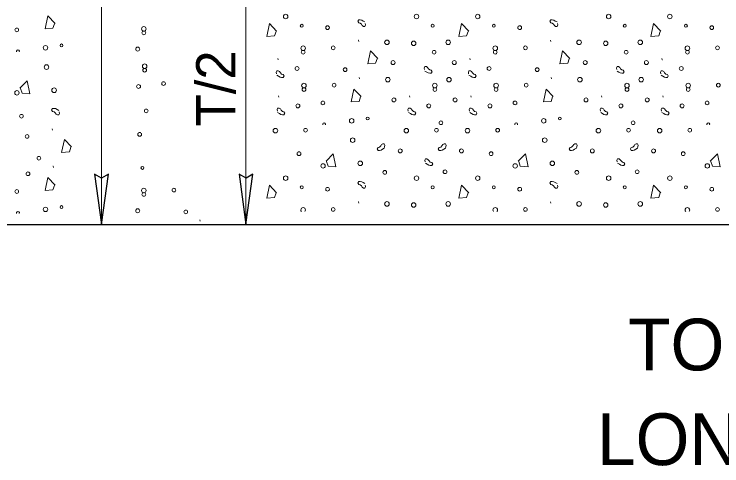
# Model space of a CAD drawing. Extents: x 912 to 1283, y -225 to 49.
# Drawn here: x 960.03 to 984.3, y -152.3 to -136.8 of the extents above; entities that cross this region are included whole.
import ezdxf

# ---------------------------------------------------------------- set-up
doc = ezdxf.new("R2010")
doc.units = 0
doc.header["$LTSCALE"] = 0.54
for name, color, linetype, lineweight in [('1', 7, 'Continuous', 25), ('10', 7, 'Continuous', 13), ('13', 7, 'Continuous', 13), ('15', 7, 'Continuous', 13)]:
    doc.layers.add(name, color=color, linetype=linetype, lineweight=lineweight)

msp = doc.modelspace()

# ---------------------------------------------------------------- linework, layer by layer
at = {"layer": '1'}
msp.add_line((956.8678, -144.0174), (1047.279, -144.0174), dxfattribs=at)
for points in [[(963.0203, -144.0174), (963.2576, -142.2907), (963.0228, -142.4244), (962.7829, -142.2907)], [(967.9773, -144.0174), (968.2146, -142.2907), (967.9799, -142.4244), (967.7399, -142.2907)], [(967.9773, -144.0174), (968.2146, -142.2907), (967.9799, -142.4244), (967.7399, -142.2907)], [(967.9773, -144.0174), (968.2146, -142.2907), (967.9799, -142.4244), (967.7399, -142.2907)], [(967.9773, -144.0174), (968.2146, -142.2907), (967.9799, -142.4244), (967.7399, -142.2907)]]:
    msp.add_lwpolyline(points, close=True, dxfattribs=at)
at = {"layer": '10'}
msp.add_line((963.0203, -144.0174), (963.0203, -124.1892), dxfattribs=at)
msp.add_lwpolyline([(967.9773, -144.0174), (967.9773, -134.1033), (967.9773, -124.1892)], dxfattribs=at)
at = {"layer": '13'}
for points in [[(961.4276, -137.1242), (961.1801, -136.8665), (961.0873, -137.3097), (961.3555, -137.289), (961.4069, -137.1347)], [(969.0292, -137.3832), (968.7817, -137.1257), (968.6889, -137.5687), (968.9567, -137.5481), (969.0085, -137.3934)], [(972.0597, -137.0693), (971.9981, -137.0385), (971.9463, -137.0077), (971.8948, -136.9972), (971.8434, -136.9972), (971.8126, -137.0487), (971.8434, -137.1005), (971.8948, -137.1106), (971.9362, -137.1519), (971.9669, -137.1932), (972.0083, -137.224), (972.0597, -137.224), (972.0803, -137.1726), (972.0702, -137.1212)], [(975.6186, -137.3832), (975.3712, -137.1257), (975.2784, -137.5687), (975.5465, -137.5481), (975.598, -137.3934)], [(978.6492, -137.0693), (978.5876, -137.0385), (978.5362, -137.0077), (978.4843, -136.9972), (978.4328, -136.9972), (978.4021, -137.0487), (978.4328, -137.1005), (978.4843, -137.1106), (978.5256, -137.1519), (978.5568, -137.1932), (978.5978, -137.224), (978.6492, -137.224), (978.6698, -137.1726), (978.6597, -137.1212)], [(982.2081, -137.3832), (981.9606, -137.1257), (981.8678, -137.5687), (982.136, -137.5481), (982.1874, -137.3934)], [(971.8438, -137.7442), (971.8313, -137.6957), (971.8298, -137.6946)], [(978.4333, -137.7442), (978.4208, -137.6957), (978.4193, -137.6946)], [(972.4961, -138.321), (972.2486, -138.0633), (972.1558, -138.5065), (972.4239, -138.4858), (972.4754, -138.3311)], [(979.0855, -138.321), (978.8381, -138.0633), (978.7453, -138.5065), (979.0134, -138.4858), (979.0649, -138.3311)], [(969.0667, -138.3236), (969.0791, -138.372), (969.0806, -138.3735)], [(975.6562, -138.3236), (975.6686, -138.372), (975.6701, -138.3735)], [(982.2457, -138.3236), (982.2581, -138.372), (982.2596, -138.3735)], [(969.0352, -138.8989), (969.0971, -138.9297), (969.1486, -138.9608), (969.2004, -138.971), (969.2518, -138.971), (969.2826, -138.9196), (969.2518, -138.8681), (969.2004, -138.8576), (969.1591, -138.8167), (969.1279, -138.7753), (969.087, -138.7442), (969.0352, -138.7442), (969.0145, -138.796), (969.025, -138.8475)], [(974.1138, -138.7573), (974.1758, -138.7882), (974.2273, -138.8193), (974.2788, -138.8294), (974.3305, -138.8294), (974.3613, -138.778), (974.3305, -138.7265), (974.2788, -138.716), (974.2378, -138.6751), (974.2066, -138.6337), (974.1657, -138.6026), (974.1138, -138.6026), (974.0932, -138.6544), (974.1038, -138.7059)], [(975.625, -138.8989), (975.6866, -138.9297), (975.7384, -138.9608), (975.7898, -138.971), (975.8413, -138.971), (975.8721, -138.9196), (975.8413, -138.8681), (975.7898, -138.8576), (975.7486, -138.8167), (975.7178, -138.7753), (975.6764, -138.7442), (975.625, -138.7442), (975.6043, -138.796), (975.6145, -138.8475)], [(980.7038, -138.7573), (980.7653, -138.7882), (980.8168, -138.8193), (980.8686, -138.8294), (980.92, -138.8294), (980.9508, -138.778), (980.92, -138.7265), (980.8686, -138.716), (980.8273, -138.6751), (980.7961, -138.6337), (980.7552, -138.6026), (980.7038, -138.6026), (980.6831, -138.6544), (980.6932, -138.7059)], [(982.2145, -138.8989), (982.2761, -138.9297), (982.3279, -138.9608), (982.3793, -138.971), (982.4308, -138.971), (982.462, -138.9196), (982.4308, -138.8681), (982.3793, -138.8576), (982.338, -138.8167), (982.3073, -138.7753), (982.2659, -138.7442), (982.2145, -138.7442), (982.1938, -138.796), (982.204, -138.8475)], [(971.8719, -139.0251), (971.8595, -138.9767), (971.858, -138.9752)], [(978.4618, -139.0251), (978.4494, -138.9767), (978.4479, -138.9752)], [(960.224, -139.3458), (960.4715, -139.0882), (960.5643, -139.5313), (960.2965, -139.5107), (960.2447, -139.3559)], [(971.9275, -139.6301), (971.68, -139.3724), (971.5873, -139.816), (971.8554, -139.7953), (971.9068, -139.6406)], [(978.517, -139.6301), (978.2695, -139.3724), (978.1768, -139.816), (978.4449, -139.7953), (978.4963, -139.6406)], [(969.0953, -139.6045), (969.1076, -139.653), (969.1091, -139.6541)], [(973.5851, -139.6045), (973.5975, -139.653), (973.599, -139.6541)], [(975.6848, -139.6045), (975.6971, -139.653), (975.6986, -139.6541)], [(980.175, -139.6045), (980.1873, -139.653), (980.1885, -139.6541)], [(982.2742, -139.6045), (982.2866, -139.653), (982.2881, -139.6541)], [(961.5598, -140.1073), (961.4978, -140.0762), (961.4463, -140.0454), (961.3949, -140.0349), (961.3431, -140.0349), (961.3123, -140.0867), (961.3431, -140.1382), (961.3949, -140.1487), (961.4358, -140.1896), (961.467, -140.2309), (961.5083, -140.2617), (961.5598, -140.2617), (961.5804, -140.2102), (961.5703, -140.1588)], [(969.0637, -140.1798), (969.1257, -140.2107), (969.1771, -140.2418), (969.2286, -140.2519), (969.2803, -140.2519), (969.3112, -140.2005), (969.2803, -140.1491), (969.2286, -140.1386), (969.1876, -140.0972), (969.1564, -140.0559), (969.1152, -140.0252), (969.0637, -140.0252), (969.043, -140.0766), (969.0532, -140.1284)], [(973.5539, -140.1798), (973.6155, -140.2107), (973.6673, -140.2418), (973.7188, -140.2519), (973.7703, -140.2519), (973.801, -140.2005), (973.7703, -140.1491), (973.7188, -140.1386), (973.6775, -140.0972), (973.6467, -140.0559), (973.6054, -140.0252), (973.5539, -140.0252), (973.5333, -140.0766), (973.5434, -140.1284)], [(975.6532, -140.1798), (975.7152, -140.2107), (975.7666, -140.2418), (975.818, -140.2519), (975.8698, -140.2519), (975.9007, -140.2005), (975.8698, -140.1491), (975.818, -140.1386), (975.7771, -140.0972), (975.7459, -140.0559), (975.705, -140.0252), (975.6532, -140.0252), (975.6325, -140.0766), (975.643, -140.1284)], [(980.1434, -140.1798), (980.205, -140.2107), (980.2568, -140.2418), (980.3083, -140.2519), (980.3598, -140.2519), (980.3909, -140.2005), (980.3598, -140.1491), (980.3083, -140.1386), (980.267, -140.0972), (980.2362, -140.0559), (980.1948, -140.0252), (980.1434, -140.0252), (980.1228, -140.0766), (980.1329, -140.1284)], [(982.243, -140.1798), (982.3046, -140.2107), (982.3561, -140.2418), (982.4079, -140.2519), (982.4593, -140.2519), (982.4902, -140.2005), (982.4593, -140.1491), (982.4079, -140.1386), (982.3666, -140.0972), (982.3354, -140.0559), (982.2945, -140.0252), (982.243, -140.0252), (982.2223, -140.0766), (982.2325, -140.1284)], [(961.3435, -140.7818), (961.3311, -140.7334), (961.3296, -140.7322)], [(961.9958, -141.3587), (961.7483, -141.101), (961.6555, -141.5442), (961.9237, -141.5235), (961.9751, -141.3687)], [(972.7222, -141.4037), (972.6605, -141.4345), (972.6088, -141.4653), (972.5573, -141.4758), (972.5058, -141.4758), (972.475, -141.4243), (972.5058, -141.3726), (972.5573, -141.3624), (972.5986, -141.3211), (972.6293, -141.2797), (972.6707, -141.249), (972.7222, -141.249), (972.7428, -141.3004), (972.7327, -141.3519)], [(974.8218, -141.4037), (974.7598, -141.4345), (974.7083, -141.4653), (974.6569, -141.4758), (974.6051, -141.4758), (974.5743, -141.4243), (974.6051, -141.3726), (974.6569, -141.3624), (974.6978, -141.3211), (974.729, -141.2797), (974.7703, -141.249), (974.8218, -141.249), (974.8424, -141.3004), (974.8323, -141.3519)], [(979.3116, -141.4037), (979.25, -141.4345), (979.1986, -141.4653), (979.1468, -141.4758), (979.0953, -141.4758), (979.0645, -141.4243), (979.0953, -141.3726), (979.1468, -141.3624), (979.1881, -141.3211), (979.2193, -141.2797), (979.2602, -141.249), (979.3116, -141.249), (979.3323, -141.3004), (979.3222, -141.3519)], [(981.4113, -141.4037), (981.3493, -141.4345), (981.2978, -141.4653), (981.2463, -141.4758), (981.1949, -141.4758), (981.1638, -141.4243), (981.1949, -141.3726), (981.2463, -141.3624), (981.2873, -141.3211), (981.3185, -141.2797), (981.3598, -141.249), (981.4113, -141.249), (981.4318, -141.3004), (981.4218, -141.3519)], [(972.7334, -141.3542), (972.721, -141.4026), (972.7195, -141.4037)], [(974.833, -141.3542), (974.8206, -141.4026), (974.8191, -141.4037)], [(979.3229, -141.3542), (979.3105, -141.4026), (979.309, -141.4037)], [(981.4225, -141.3542), (981.4101, -141.4026), (981.4086, -141.4037)], [(970.7243, -141.8517), (970.9718, -141.5941), (971.0645, -142.0376), (970.7964, -142.017), (970.7449, -141.8622)], [(977.3138, -141.8517), (977.5613, -141.5941), (977.654, -142.0376), (977.3859, -142.017), (977.3344, -141.8622)], [(983.9033, -141.8517), (984.1508, -141.5941), (984.2435, -142.0376), (983.9753, -142.017), (983.9239, -141.8622)], [(974.1342, -141.9204), (974.1958, -141.9512), (974.2472, -141.9824), (974.299, -141.9926), (974.3504, -141.9926), (974.3813, -141.9411), (974.3504, -141.8897), (974.299, -141.8792), (974.2577, -141.8378), (974.2265, -141.7965), (974.1856, -141.7657), (974.1342, -141.7657), (974.1135, -141.8172), (974.1236, -141.869)], [(980.7236, -141.9204), (980.7852, -141.9512), (980.837, -141.9824), (980.8885, -141.9926), (980.9399, -141.9926), (980.9708, -141.9411), (980.9399, -141.8897), (980.8885, -141.8792), (980.8472, -141.8378), (980.8163, -141.7965), (980.7751, -141.7657), (980.7236, -141.7657), (980.703, -141.8172), (980.7131, -141.869)], [(961.372, -142.0627), (961.3596, -142.0143), (961.3581, -142.0132)], [(961.4276, -142.6677), (961.1801, -142.4102), (961.0873, -142.8537), (961.3555, -142.833), (961.4069, -142.6782)], [(969.0292, -142.9269), (968.7817, -142.6692), (968.6889, -143.1127), (968.9567, -143.0921), (969.0085, -142.9374)], [(972.0597, -142.6133), (971.9981, -142.5825), (971.9463, -142.5513), (971.8948, -142.5412), (971.8434, -142.5412), (971.8126, -142.5927), (971.8434, -142.6441), (971.8948, -142.6546), (971.9362, -142.6956), (971.9669, -142.7368), (972.0083, -142.768), (972.0597, -142.768), (972.0803, -142.7162), (972.0702, -142.6647)], [(975.6186, -142.9269), (975.3712, -142.6692), (975.2784, -143.1127), (975.5465, -143.0921), (975.598, -142.9374)], [(978.6492, -142.6133), (978.5876, -142.5825), (978.5362, -142.5513), (978.4843, -142.5412), (978.4328, -142.5412), (978.4021, -142.5927), (978.4328, -142.6441), (978.4843, -142.6546), (978.5256, -142.6956), (978.5568, -142.7368), (978.5978, -142.768), (978.6492, -142.768), (978.6698, -142.7162), (978.6597, -142.6647)], [(982.2081, -142.9269), (981.9606, -142.6692), (981.8678, -143.1127), (982.136, -143.0921), (982.1874, -142.9374)], [(971.8438, -143.2877), (971.8313, -143.2397), (971.8298, -143.2382)], [(978.4333, -143.2877), (978.4208, -143.2397), (978.4193, -143.2382)], [(966.4075, -143.9055), (966.3952, -143.8571), (966.3937, -143.8556)]]:
    msp.add_lwpolyline(points, dxfattribs=at)
for centre, radius in [((969.3377, -136.8858), 0.0764), ((973.8278, -136.8858), 0.0764), ((975.9273, -136.8858), 0.0764), ((980.4174, -136.8858), 0.0764), ((982.5168, -136.8858), 0.0764), ((960.1159, -137.3435), 0.0637), ((964.4734, -137.3097), 0.079), ((964.4743, -137.445), 0.0637), ((969.8901, -137.1994), 0.0495), ((970.7761, -137.2668), 0.0637), ((974.3802, -137.1994), 0.0495), ((976.4796, -137.1994), 0.0495), ((977.3656, -137.2668), 0.0637), ((980.9697, -137.1994), 0.0495), ((983.0692, -137.1994), 0.0495), ((983.9552, -137.2668), 0.0637), ((961.6516, -137.8767), 0.0495), ((972.8133, -137.7694), 0.079), ((973.7278, -137.8059), 0.0764), ((974.9127, -137.7694), 0.079), ((979.4028, -137.7694), 0.079), ((980.3174, -137.8059), 0.0764), ((981.5023, -137.7694), 0.079), ((961.101, -137.9568), 0.0764), ((964.2642, -138.0043), 0.0682), ((969.938, -137.9732), 0.079), ((969.9388, -138.1085), 0.0637), ((970.9716, -137.9593), 0.0637), ((974.4289, -138.1085), 0.0637), ((976.5276, -137.9732), 0.079), ((976.5284, -138.1085), 0.0637), ((977.5611, -137.9593), 0.0637), ((981.0185, -138.1085), 0.0637), ((983.1171, -137.9732), 0.079), ((983.118, -138.1085), 0.0637), ((984.1507, -137.9593), 0.0637), ((961.1361, -138.6189), 0.079), ((964.5018, -138.5906), 0.079), ((969.7288, -138.6678), 0.0682), ((973.0224, -138.4641), 0.0682), ((975.1219, -138.4641), 0.0682), ((976.3184, -138.6678), 0.0682), ((979.612, -138.4641), 0.0682), ((981.7115, -138.4641), 0.0682), ((982.9079, -138.6678), 0.0682), ((964.5027, -138.7259), 0.0637), ((971.3762, -138.7073), 0.0637), ((977.9658, -138.7073), 0.0637), ((972.8417, -139.0503), 0.079), ((974.9411, -139.0503), 0.079), ((979.4312, -139.0503), 0.079), ((981.5307, -139.0503), 0.079), ((964.2927, -139.2852), 0.0682), ((965.1514, -139.1861), 0.0637), ((969.9664, -139.2541), 0.079), ((969.9673, -139.3894), 0.0637), ((971, -139.2402), 0.0637), ((974.4565, -139.2541), 0.079), ((974.4573, -139.3894), 0.0637), ((976.556, -139.2541), 0.079), ((976.5568, -139.3894), 0.0637), ((977.5895, -139.2402), 0.0637), ((981.0461, -139.2541), 0.079), ((981.0469, -139.3894), 0.0637), ((983.1455, -139.2541), 0.079), ((983.1464, -139.3894), 0.0637), ((984.1791, -139.2402), 0.0637), ((960.1215, -139.5026), 0.0764), ((961.3963, -139.414), 0.079), ((970.616, -139.8496), 0.0637), ((973.0509, -139.745), 0.0682), ((975.1503, -139.745), 0.0682), ((977.2055, -139.8496), 0.0637), ((979.6404, -139.745), 0.0682), ((981.7399, -139.745), 0.0682), ((983.7951, -139.8496), 0.0637), ((969.7572, -139.9487), 0.0682), ((974.2473, -139.9487), 0.0682), ((976.3468, -139.9487), 0.0682), ((980.8369, -139.9487), 0.0682), ((982.9364, -139.9487), 0.0682), ((960.276, -140.3045), 0.0637), ((964.5559, -140.1225), 0.0637), ((971.6011, -140.4629), 0.0764), ((972.1517, -140.3828), 0.0495), ((974.6647, -140.5298), 0.0637), ((978.1907, -140.4629), 0.0764), ((978.7412, -140.3828), 0.0495), ((981.2543, -140.5298), 0.0637), ((968.9869, -140.7998), 0.079), ((970.0205, -140.786), 0.0637), ((973.477, -140.7998), 0.079), ((974.5105, -140.786), 0.0637), ((975.5765, -140.7998), 0.079), ((976.61, -140.786), 0.0637), ((980.0666, -140.7998), 0.079), ((981.1001, -140.786), 0.0637), ((982.166, -140.7998), 0.079), ((983.1996, -140.786), 0.0637), ((960.4715, -140.997), 0.0637), ((964.3312, -140.9267), 0.0637), ((971.6361, -141.125), 0.079), ((978.2257, -141.125), 0.079), ((973.2678, -141.4945), 0.0682), ((975.3673, -141.4945), 0.0682), ((979.8574, -141.4945), 0.0682), ((981.9568, -141.4945), 0.0682), ((960.8761, -141.745), 0.0637), ((969.7957, -141.5902), 0.0637), ((976.3853, -141.5902), 0.0637), ((982.9749, -141.5902), 0.0637), ((970.6216, -142.0087), 0.0764), ((971.8964, -141.9201), 0.079), ((977.2111, -142.0087), 0.0764), ((978.4859, -141.9201), 0.079), ((983.8007, -142.0087), 0.0764), ((960.4999, -142.2779), 0.0637), ((964.4255, -142.0797), 0.0495), ((972.7368, -142.2304), 0.0637), ((974.8048, -142.2103), 0.0637), ((979.3263, -142.2304), 0.0637), ((981.3944, -142.2103), 0.0637), ((969.3377, -142.4295), 0.0764), ((973.8278, -142.4295), 0.0764), ((975.9273, -142.4295), 0.0764), ((980.4174, -142.4295), 0.0764), ((982.5168, -142.4295), 0.0764), ((969.8901, -142.7432), 0.0495), ((974.3802, -142.7432), 0.0495), ((976.4796, -142.7432), 0.0495), ((980.9697, -142.7432), 0.0495), ((983.0692, -142.7432), 0.0495), ((960.1159, -142.8873), 0.0637), ((964.4734, -142.8535), 0.079), ((964.4743, -142.9888), 0.0637), ((965.507, -142.8396), 0.0637), ((970.7761, -142.8106), 0.0637), ((977.3656, -142.8106), 0.0637), ((983.9552, -142.8106), 0.0637), ((961.101, -143.5006), 0.0764), ((961.6516, -143.4205), 0.0495), ((970.9716, -143.5031), 0.0637), ((972.8133, -143.3132), 0.079), ((973.7278, -143.3497), 0.0764), ((974.9127, -143.3132), 0.079), ((977.5611, -143.5031), 0.0637), ((979.4028, -143.3132), 0.079), ((980.3174, -143.3497), 0.0764), ((981.5023, -143.3132), 0.079), ((984.1507, -143.5031), 0.0637), ((964.2642, -143.5481), 0.0682), ((965.9116, -143.5876), 0.0637)]:
    msp.add_circle(centre, radius, dxfattribs=at)
for centre, radius, start, end in [((960.1564, -138.0804), 0.0495, 337.44276, 202.55724), ((970.6564, -140.5865), 0.0495, 337.44276, 202.55724), ((977.246, -140.5865), 0.0495, 337.44276, 202.55724), ((983.8356, -140.5865), 0.0495, 337.44276, 202.55724), ((969.938, -143.517), 0.079, 315.28896, 224.71104), ((976.5276, -143.517), 0.079, 315.28896, 224.71104), ((983.1171, -143.517), 0.079, 315.28896, 224.71104), ((960.1564, -143.6242), 0.0495, 337.44276, 202.55724)]:
    msp.add_arc(centre, radius, start, end, dxfattribs=at)

# ---------------------------------------------------------------- texts
at = {"layer": '15'}
msp.add_text('T/2', height=1.348, rotation=90, dxfattribs=at).set_placement((967.6168, -140.6534))
for s, p in [('TONGUE & GROOVE AND/OR KEYED', (981.0879, -149.0244)), ('LONGITUDINAL CONSTRUCTION JOINT', (980.0188, -152.272))]:
    msp.add_text(s, height=1.776, dxfattribs=at).set_placement(p)

doc.saveas('drawing.dxf')
